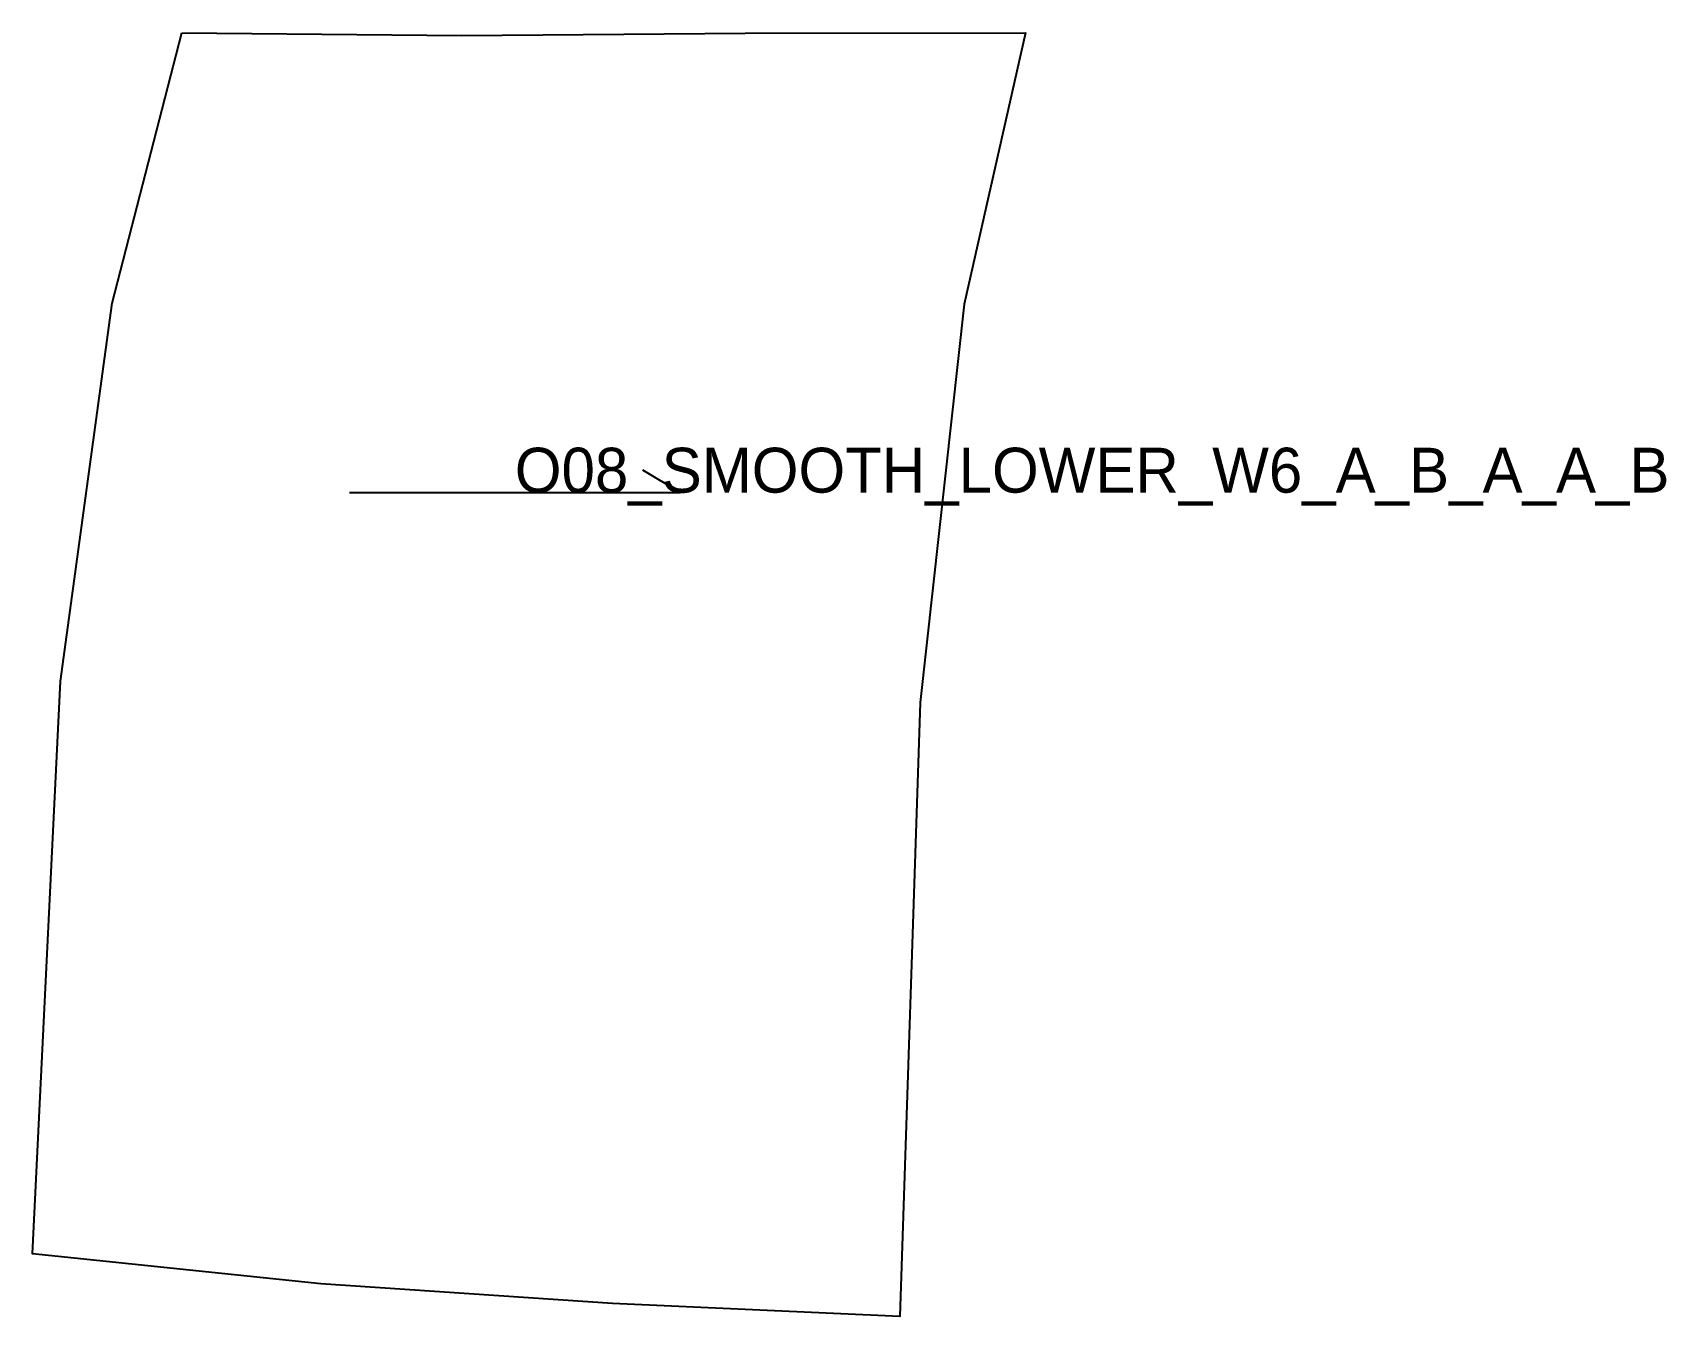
# Model space of a CAD drawing. Header units: millimetres. Extents: x -20 to 198, y -171 to 0.
import ezdxf

# ---------------------------------------------------------------- set-up
doc = ezdxf.new("R2010")
doc.units = ezdxf.units.MM
for name, color, linetype in [('CUT', 1, 'Continuous'), ('GRAIN', 3, 'Continuous'), ('LABEL', 7, 'Continuous'), ('SEW', 5, 'Continuous')]:
    doc.layers.add(name, color=color, linetype=linetype)

msp = doc.modelspace()

# ---------------------------------------------------------------- linework, layer by layer
at = {"layer": 'CUT'}
msp.add_lwpolyline([(0, 0), (37.44, -0.38), (75.31, -0.06), (112.76, 0), (104.55, -36.27), (98.69, -89.47), (95.96, -171.49), (57.57, -169.77), (18.58, -167.13), (-19.92, -163.14), (-16.19, -86.63), (-9.3, -36.12), (0, 0)], close=True, dxfattribs=at)
at = {"layer": 'GRAIN'}
for p, q in [((66.62, -61.45), (61.62, -58.45)), ((22.4, -61.45), (66.62, -61.45))]:
    msp.add_line(p, q, dxfattribs=at)
at = {"layer": 'SEW'}
msp.add_lwpolyline([(0, 0), (37.44, -0.38), (75.31, -0.06), (112.76, 0), (104.55, -36.27), (98.69, -89.47), (95.96, -171.49), (57.57, -169.77), (18.58, -167.13), (-19.92, -163.14), (-16.19, -86.63), (-9.3, -36.12)], close=True, dxfattribs=at)

# ---------------------------------------------------------------- texts
at = {"layer": 'LABEL'}
msp.add_text('O08_SMOOTH_LOWER_W6_A_B_A_A_B', height=6, dxfattribs=at).set_placement((44.51, -61.45))

doc.saveas('drawing.dxf')
